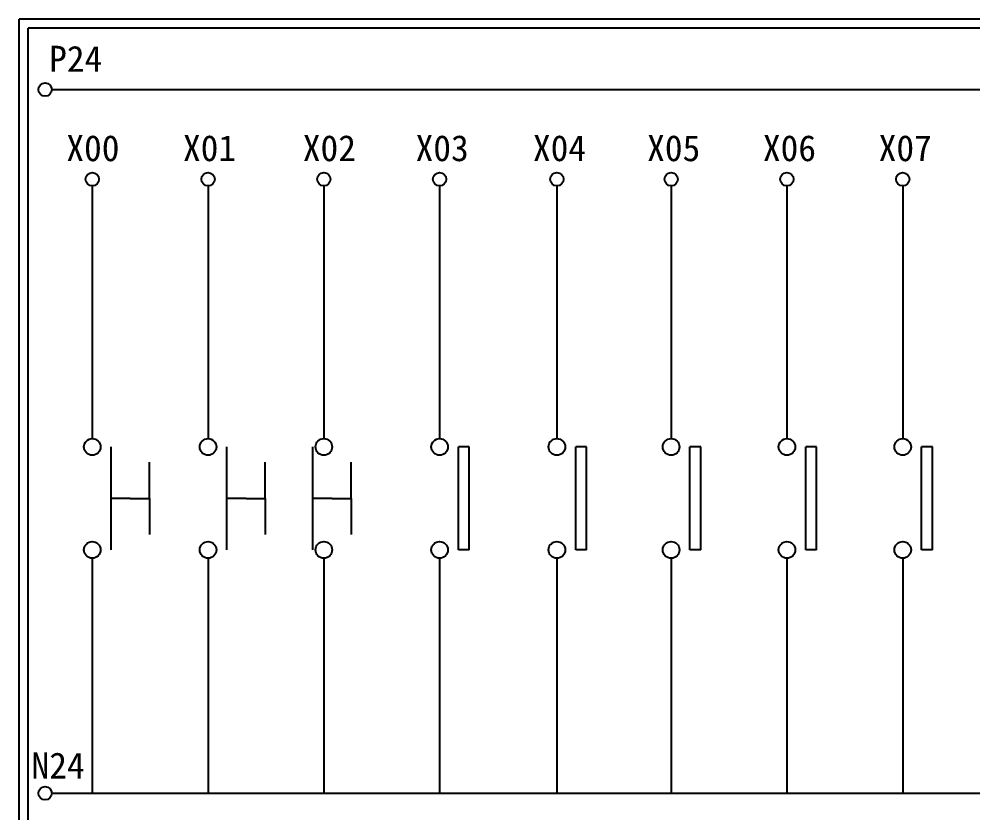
# Model space of a CAD drawing. Extents: x 325 to 612, y 3 to 207.
# Drawn here: x 325.3 to 457.1, y 97.2 to 207 of the extents above; entities that cross this region are included whole.
import ezdxf

# ---------------------------------------------------------------- set-up
doc = ezdxf.new("R2010")
doc.units = 0
doc.layers.get('0').update_dxf_attribs({"linetype": 'CONTINUOUS'})
doc.layers.add('圖框層', color=7, linetype='CONTINUOUS')
doc.layers.add('標尺寸層', color=3, linetype='CONTINUOUS')
doc.styles.add('STSL', font='kaiu.ttf')

msp = doc.modelspace()

# ---------------------------------------------------------------- linework, layer by layer
at = {"color": 0}
for p, q in [((387.54, 147.83), (386.04, 147.83)), ((403.76, 147.83), (402.26, 147.83)), ((419.54, 147.83), (418.04, 147.83)), ((435.54, 147.83), (434.04, 147.83)), ((451.54, 147.83), (450.04, 147.83)), ((387.54, 133.6), (386.04, 133.6)), ((403.76, 133.6), (402.26, 133.6)), ((419.54, 133.6), (418.04, 133.6)), ((435.54, 133.6), (434.04, 133.6)), ((451.54, 133.6), (450.04, 133.6))]:
    msp.add_line(p, q, dxfattribs=at)
at = {"layer": '圖框層', "color": 0}
for p, q in [((612.32, 206.97), (325.32, 206.97)), ((325.32, 3), (325.32, 206.97)), ((611.07, 205.72), (326.57, 205.72)), ((326.57, 4.25), (326.57, 205.72))]:
    msp.add_line(p, q, dxfattribs=at)
at = {"layer": '標尺寸層', "color": 0}
for p, q in [((329.84, 197.22), (607.44, 197.22)), ((335.44, 183.91), (335.44, 148.99)), ((351.44, 183.91), (351.44, 148.99)), ((367.44, 183.91), (367.44, 148.99)), ((383.44, 183.91), (383.44, 148.99)), ((399.65, 183.91), (399.65, 148.99)), ((415.44, 183.91), (415.44, 148.99)), ((431.44, 183.91), (431.44, 148.99)), ((447.44, 183.91), (447.44, 148.99)), ((338.04, 133.6), (338.04, 147.83)), ((354.04, 133.6), (354.04, 147.83)), ((365.93, 133.6), (365.93, 147.83)), ((386.04, 133.6), (386.04, 147.83)), ((387.54, 133.6), (387.54, 147.83)), ((402.26, 133.6), (402.26, 147.83)), ((403.76, 133.6), (403.76, 147.83)), ((418.04, 133.6), (418.04, 147.83)), ((419.54, 133.6), (419.54, 147.83)), ((434.04, 133.6), (434.04, 147.83)), ((435.54, 133.6), (435.54, 147.83)), ((450.04, 133.6), (450.04, 147.83)), ((451.54, 133.6), (451.54, 147.83)), ((343.34, 140.72), (343.34, 145.72)), ((359.34, 140.72), (359.34, 145.72)), ((371.23, 140.72), (371.23, 145.72)), ((340.69, 140.72), (338.04, 140.72)), ((340.69, 140.72), (343.34, 140.72)), ((343.34, 140.72), (343.34, 135.72)), ((356.69, 140.72), (354.04, 140.72)), ((356.69, 140.72), (359.34, 140.72)), ((359.34, 140.72), (359.34, 135.72)), ((368.58, 140.72), (365.93, 140.72)), ((368.58, 140.72), (371.23, 140.72)), ((371.23, 140.72), (371.23, 135.72)), ((335.44, 132.45), (335.44, 99.96)), ((351.44, 132.46), (351.44, 99.96)), ((351.44, 132.45), (351.44, 99.96)), ((367.44, 132.46), (367.44, 99.96)), ((367.44, 132.45), (367.44, 99.96)), ((383.44, 132.46), (383.44, 99.96)), ((383.44, 132.45), (383.44, 99.96)), ((399.65, 132.46), (399.65, 99.96)), ((399.65, 132.45), (399.65, 99.96)), ((415.44, 132.46), (415.44, 99.96)), ((415.44, 132.45), (415.44, 99.96)), ((431.44, 132.46), (431.44, 99.96)), ((431.44, 132.45), (431.44, 99.96)), ((447.44, 132.46), (447.44, 99.96)), ((447.44, 132.45), (447.44, 99.96)), ((330.05, 99.96), (607.44, 99.96))]:
    msp.add_line(p, q, dxfattribs=at)
for centre, radius in [((328.92, 197.22), 0.92), ((335.44, 184.83), 0.92), ((351.44, 184.83), 0.92), ((367.44, 184.83), 0.92), ((383.44, 184.83), 0.92), ((399.65, 184.83), 0.92), ((415.44, 184.83), 0.92), ((431.44, 184.83), 0.92), ((447.44, 184.83), 0.92), ((335.44, 147.83), 1.15), ((351.44, 147.83), 1.15), ((367.44, 147.83), 1.15), ((383.44, 147.83), 1.15), ((399.65, 147.83), 1.15), ((415.44, 147.83), 1.15), ((431.44, 147.83), 1.15), ((447.44, 147.83), 1.15), ((335.44, 133.6), 1.15), ((351.44, 133.6), 1.15), ((367.44, 133.6), 1.15), ((383.44, 133.6), 1.15), ((399.65, 133.6), 1.15), ((415.44, 133.6), 1.15), ((431.44, 133.6), 1.15), ((447.44, 133.6), 1.15), ((328.92, 99.96), 0.92)]:
    msp.add_circle(centre, radius, dxfattribs=at)

# ---------------------------------------------------------------- texts
at = {"layer": '圖框層', "color": 0, "style": 'STSL'}
for s, p in [('P24', (329.47, 199.68)), ('X00', (331.85, 187.33)), ('X01', (347.97, 187.33)), ('X02', (364.53, 187.33)), ('X03', (380.12, 187.33)), ('X04', (396.34, 187.33)), ('X05', (412.12, 187.33)), ('X06', (428.12, 187.33)), ('X07', (444.12, 187.33)), ('N24', (327.04, 102))]:
    msp.add_text(s, height=3.6, dxfattribs=at).set_placement(p)

doc.saveas('drawing.dxf')
